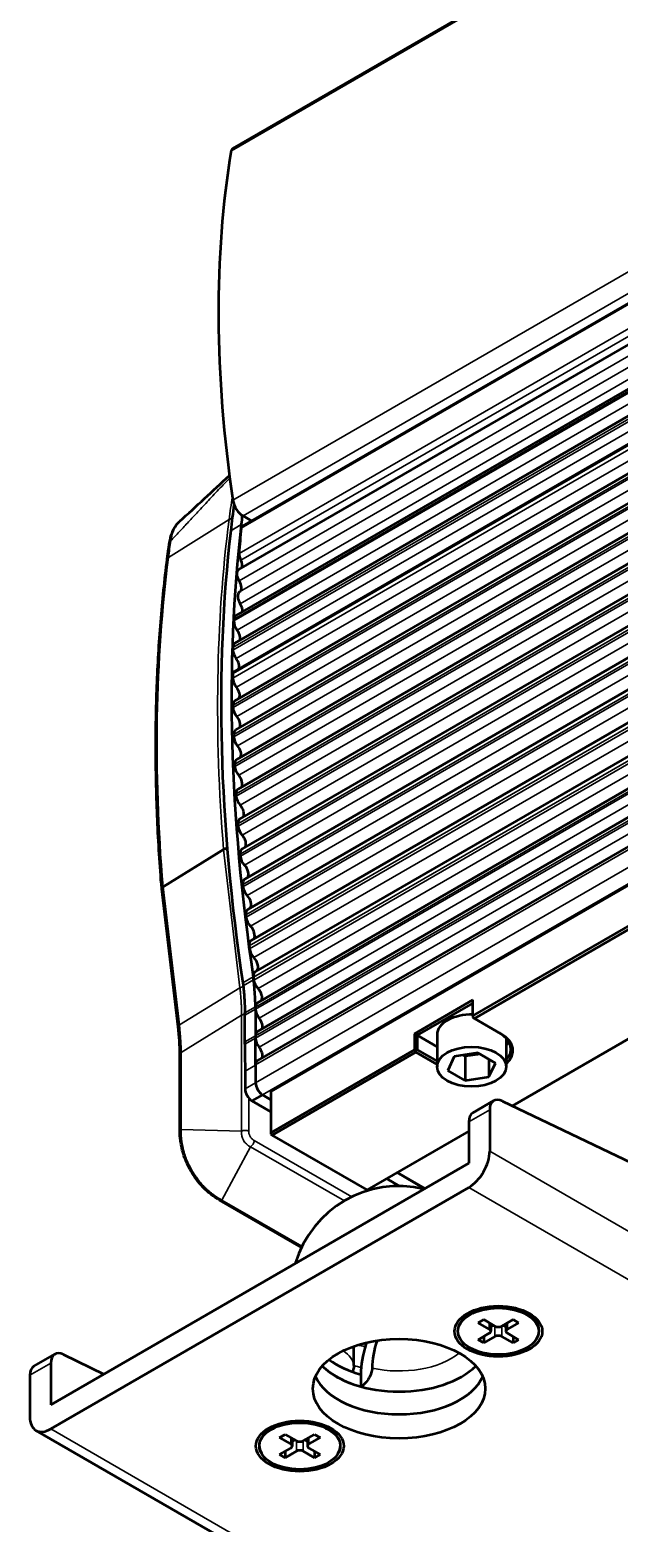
# Model space of a CAD drawing. Header units: millimetres. Extents: x 0 to 3000, y 0 to 3000.
# Drawn here: x 325.4 to 385.2, y 454.2 to 605.7 of the extents above; entities that cross this region are included whole.
import ezdxf

# ---------------------------------------------------------------- set-up
doc = ezdxf.new("R2010")
doc.units = ezdxf.units.MM
doc.layers.add('Visible (ANSI)', color=7, linetype='Continuous', lineweight=50)
doc.layers.add('Visible Narrow (ANSI)', color=7, linetype='Continuous', lineweight=35)

msp = doc.modelspace()

# ---------------------------------------------------------------- linework, layer by layer
at = {"layer": 'Visible (ANSI)'}
for p, q in [((1051.4966, 1000.8767), (345.804, 593.4449)), ((345.9632, 593.633), (1051.6558, 1001.0647)), ((1054.0235, 963.5751), (346.9168, 555.3268)), ((1053.3424, 958.9823), (346.5633, 550.9233)), ((1053.0309, 954.2989), (346.2936, 546.2639)), ((1052.9137, 951.4911), (346.1809, 543.4588)), ((1052.8443, 948.5341), (345.9653, 540.4174)), ((1052.8455, 948.6208), (346.1149, 540.5897)), ((1052.8285, 945.5993), (346.1933, 537.6233)), ((1052.8648, 942.6194), (346.2588, 534.6602)), ((1052.9531, 939.6247), (346.3639, 531.6753)), ((1053.0925, 936.6155), (346.5087, 528.6691)), ((1053.3085, 933.6072), (346.6931, 525.6426)), ((477.5415, 598.0125), (346.9171, 522.5964)), ((480.0989, 596.2717), (347.1807, 519.5313)), ((482.9207, 594.6425), (347.4838, 516.448)), ((484.0386, 591.9596), (347.8296, 513.3193)), ((485.2646, 589.2581), (348.265, 510.1614)), ((487.4296, 587.2078), (348.4845, 506.9877)), ((489.9853, 585.7676), (348.4845, 504.0721)), ((493.187, 584.6663), (348.4845, 501.1222)), ((498.0476, 583.5411), (349.8381, 497.9723)), ((507.8057, 573.5798), (374.3572, 496.5333)), ((347.8688, 555.8765), (347.0214, 556.3658)), ((369.5715, 550.5598), (369.5715, 550.5598)), ((367.4863, 549.3559), (367.4863, 549.3559)), ((372.1826, 549.0523), (372.1826, 549.0523)), ((370.0973, 547.8484), (370.0974, 547.8484)), ((368.0467, 546.6645), (368.0467, 546.6645)), ((359.0717, 544.4977), (359.0717, 544.4977)), ((361.6828, 542.9902), (361.6828, 542.9902)), ((370.3441, 505.6473), (420.973, 534.8779)), ((370.4856, 505.4024), (421.1144, 534.6329)), ((385.039, 529.5055), (385.039, 529.5055)), ((360.801, 523.4678), (360.801, 523.4678)), ((338.8871, 518.7574), (345.0304, 522.5278)), ((340.4133, 504.5549), (338.7529, 518.5596)), ((365.5928, 518.2783), (365.5928, 518.2783)), ((366.6535, 518.8906), (366.6535, 518.8906)), ((363.9491, 517.3292), (363.949, 517.3292)), ((348.0706, 509.5955), (348.1059, 509.2977)), ((347.2012, 505.7326), (347.2012, 505.9531)), ((348.2619, 506.5655), (348.2619, 506.345)), ((348.2619, 506.345), (348.2619, 503.6343)), ((348.2827, 506.5418), (348.2827, 506.3422)), ((370.3441, 507.2803), (364.4045, 503.851)), ((370.3441, 506.9537), (364.6873, 503.6877)), ((370.3441, 505.6473), (370.3441, 507.2803)), ((347.2012, 503.0219), (347.2012, 505.7326)), ((370.3441, 505.6473), (370.3441, 505.484)), ((370.3441, 505.484), (370.4856, 505.4024)), ((373.1726, 503.851), (370.4856, 505.4024)), ((347.2012, 502.7851), (347.2012, 503.0219)), ((348.2619, 503.6343), (348.2619, 503.3975)), ((348.2827, 503.6261), (348.2827, 503.3923)), ((364.4045, 503.851), (364.4045, 502.218)), ((364.4045, 503.851), (364.6873, 503.6877)), ((364.6873, 503.6877), (364.6873, 502.218)), ((366.7027, 502.5241), (364.6873, 503.6877)), ((366.7027, 503.7694), (366.7027, 500.5034)), ((373.7027, 503.4177), (373.7027, 500.5034)), ((340.5929, 493.9496), (340.5929, 501.7312)), ((349.8381, 493.8081), (364.4045, 502.218)), ((349.9795, 493.5632), (364.5459, 501.9731)), ((364.5459, 502.1364), (364.4045, 502.218)), ((364.5459, 502.1364), (364.6873, 502.218)), ((364.5459, 501.9731), (364.5459, 502.1364)), ((364.5459, 501.9731), (366.7027, 500.7278)), ((364.6873, 502.218), (366.7027, 501.0544)), ((368.435, 501.524), (367.7879, 500.1298)), ((370.8498, 501.8976), (368.435, 501.524)), ((369.5557, 501.5587), (369.3662, 501.6681)), ((371.0392, 501.7882), (369.5557, 501.5587)), ((369.5557, 501.5587), (369.5557, 499.1092)), ((370.8498, 501.8976), (372.6175, 500.877)), ((347.2221, 500.0623), (347.2221, 498.2578)), ((348.2827, 500.6763), (348.2827, 498.8702)), ((369.5557, 499.1092), (367.7879, 500.1298)), ((371.9705, 501.2505), (371.9705, 499.4828)), ((371.9705, 499.4828), (372.6175, 500.877)), ((369.5557, 499.1092), (371.9705, 499.4828)), ((348.969, 497.6575), (347.9083, 497.0451)), ((347.9083, 497.0451), (349.8381, 495.931)), ((348.969, 497.6575), (349.8381, 497.1558)), ((348.9898, 497.6455), (349.8381, 497.1558)), ((349.8381, 497.9723), (349.8381, 493.8081)), ((370.3341, 495.835), (372.4554, 497.0597)), ((373.337, 497.0233), (416.5872, 476.2502)), ((372.0412, 496.1441), (372.0412, 491.9302)), ((369.9199, 493.9714), (359.5961, 488.011)), ((369.9199, 494.9194), (369.9199, 490.7054)), ((349.8381, 493.8081), (349.8381, 493.6448)), ((349.8381, 493.6448), (349.9795, 493.5632)), ((359.5961, 488.011), (349.9795, 493.5632)), ((369.9199, 490.7054), (327.4935, 466.2105)), ((362.6367, 489.7665), (365.4651, 488.1335)), ((362.6367, 489.7665), (365.2395, 488.2637)), ((369.9199, 488.2559), (327.4935, 463.761)), ((361.576, 489.1541), (362.8883, 488.3965)), ((365.2395, 488.2637), (365.4651, 488.1335)), ((352.9343, 482.1613), (344.6312, 486.9551)), ((370.3395, 475.7521), (369.5439, 475.1005)), ((375.5106, 475.7521), (376.3063, 475.1005)), ((370.8745, 474.5184), (371.4402, 474.845)), ((372.0058, 473.8652), (370.8745, 474.5184)), ((371.4402, 474.845), (372.5715, 474.1918)), ((372.1523, 474.4338), (372.1523, 473.6611)), ((372.4301, 474.2734), (372.1523, 474.113)), ((373.2786, 474.1918), (374.41, 474.845)), ((373.6979, 474.113), (373.4201, 474.2734)), ((373.6979, 474.4338), (373.6979, 473.6611)), ((374.9757, 474.5184), (373.8443, 473.8652)), ((374.41, 474.845), (374.9757, 474.5184)), ((369.0634, 472.8658), (369.0287, 472.922)), ((370.8745, 472.8037), (372.0058, 473.4569)), ((371.4402, 472.4771), (370.8745, 472.8037)), ((372.5715, 473.1303), (371.4402, 472.4771)), ((371.4402, 473.1303), (371.4402, 472.4771)), ((374.41, 472.4771), (373.2786, 473.1303)), ((373.8443, 473.4569), (374.9757, 472.8037)), ((374.41, 473.1303), (374.41, 472.4771)), ((374.9757, 472.8037), (374.41, 472.4771)), ((376.7868, 472.8658), (376.8215, 472.922)), ((325.7864, 470.1153), (327.9077, 471.3401)), ((328.7892, 471.3036), (332.8974, 469.3305)), ((358.2693, 470.1897), (358.2693, 472.1482)), ((327.4935, 470.4245), (327.4935, 466.2105)), ((325.3722, 469.1998), (325.3722, 464.9858)), ((358.9701, 469.2784), (358.9701, 468.0537)), ((325.9935, 463.6125), (453.2727, 390.1278)), ((350.187, 464.117), (349.3914, 463.4654)), ((355.3581, 464.117), (356.1537, 463.4654)), ((350.7219, 462.8833), (351.2876, 463.2099)), ((351.8533, 462.2301), (350.7219, 462.8833)), ((351.2876, 463.2099), (352.419, 462.5567)), ((351.9998, 462.7988), (351.9998, 462.026)), ((352.2776, 462.6384), (351.9998, 462.478)), ((353.1261, 462.5567), (354.2575, 463.2099)), ((353.5453, 462.478), (353.2675, 462.6384)), ((353.5453, 462.7988), (353.5453, 462.026)), ((354.8232, 462.8833), (353.6918, 462.2301)), ((354.2575, 463.2099), (354.8232, 462.8833)), ((348.9109, 461.2307), (348.8762, 461.2869)), ((350.7219, 461.1687), (351.8533, 461.8219)), ((351.2876, 460.8421), (350.7219, 461.1687)), ((352.419, 461.4953), (351.2876, 460.8421)), ((351.2876, 461.4953), (351.2876, 460.8421)), ((354.2575, 460.8421), (353.1261, 461.4953)), ((353.6918, 461.8219), (354.8232, 461.1687)), ((354.2575, 461.4953), (354.2575, 460.8421)), ((354.8232, 461.1687), (354.2575, 460.8421)), ((356.6342, 461.2307), (356.6689, 461.2869))]:
    msp.add_line(p, q, dxfattribs=at)
msp.add_arc((362.8488, 477.3965), 11, 76.584729, 163.415271, dxfattribs=at)
for centre, major_axis, ratio, start_param, end_param in [((430.786, 527.2514), (61, -105.6551), 0.57735027, 3.75417467, 4.11120854), ((346.4685, 592.7578), (-0.5053, 0.8752), 0.57735027, 0, 0.40875875), ((492.6568, 448.7445), (104.69, -181.3284), 0.57735027, 3.785101, 3.80194799), ((347.0214, 557.5905), (0.75, -1.299), 0.57735027, 4.11120854, 5.49778714), ((493.7175, 449.3569), (-104.69, 181.3284), 0.57735027, 0.65447592, 0.66035533), ((470.3113, 464.889), (88.765, -153.7455), 0.57735027, 3.80194799, 4.114931), ((471.372, 465.5014), (-88.765, 153.7455), 0.57735027, 0.66035533, 0.97333835), ((403.0557, 515.6452), (40, -69.282), 0.57735027, 3.81923524, 3.86072826), ((347.1668, 554.8938), (-0.25, 0.433), 0.57735027, 0, 0.67764258), ((340.0488, 553.6042), (-0.4938, 0.0785), 0.66512982, 6.28251806, 6.28318533), ((347.3169, 552.0971), (0.5, -0.866), 0.57735027, 3.86072826, 4.63869684), ((346.3464, 551.6938), (0.405, -0.7015), 0.57735027, 0.29181404, 1.49378389), ((347.0205, 550.1314), (-0.4572, 0.7919), 0.57735027, 0, 1.66874948), ((347.1568, 547.8286), (-0.4871, 0.8436), 0.57735027, 0.0136275, 1.66243757), ((346.2019, 549.4528), (0.455, -0.7881), 0.57735027, 0.0136275, 1.66874948), ((369.3514, 548.3595), (-2.9972, 0), 0.57735027, 6.05785942, 6.05786694), ((346.3029, 547.136), (0.4572, -0.7919), 0.57735027, 0.6077374, 1.66243757), ((350.45, 546.7036), (0.8249, -1.4287), 0.57735027, 2.52214332, 2.52215099), ((346.7688, 545.2682), (0.4871, -0.8436), 0.57735027, 3.84062023, 4.96007475), ((362.4398, 534.7375), (11.6053, -20.101), 0.57735027, 3.83642757, 3.84501889), ((346.7807, 545.4203), (-0.4871, 0.8436), 0.57735027, 0, 0.69483492), ((350.4501, 546.7034), (1.075, -1.862), 0.57735027, 5.16677414, 5.1667882), ((349.3895, 546.091), (-1.075, 1.8619), 0.57735027, 4.25798971, 4.25800377), ((349.3894, 546.0911), (1.075, -1.862), 0.57735027, 1.11639705, 1.11641112), ((349.3895, 546.091), (-1.0749, 1.8619), 0.57735027, 4.13022128, 4.13023618), ((349.3894, 546.091), (1.075, -1.8619), 0.57735027, 0.98862863, 0.98864352), ((350.45, 546.7034), (0.825, -1.429), 0.57735027, 0.96194017, 0.96196025), ((350.4501, 546.7034), (0.825, -1.4289), 0.57735027, 0.77209202, 0.77211526), ((346.0849, 544.3387), (0.4572, -0.7919), 0.57735027, 0.48226618, 1.8184821), ((350.4501, 546.7033), (1.0749, -1.8619), 0.57735027, 5.29454178, 5.29455668), ((346.623, 542.3797), (0.4572, -0.7919), 0.57735027, 3.92355702, 4.96749643), ((508.6369, 446.6442), (-115.0262, 199.2313), 0.57735027, 0.77220536, 0.77368974), ((346.668, 542.6152), (-0.4871, 0.8436), 0.57735027, 0, 0.76039243), ((345.969, 541.4692), (0.4572, -0.7919), 0.57735027, 0.4206444, 1.82590377), ((346.6019, 539.746), (-0.4871, 0.8436), 0.57735027, 0, 0.39350359), ((508.6369, 446.6442), (-115.0262, 199.2313), 0.57735027, 0.78617216, 0.78891786), ((346.6551, 539.5049), (0.4871, -0.8436), 0.57735027, 3.92889275, 5.01147621), ((346.031, 538.502), (0.4572, -0.7919), 0.57735027, 0.40025509, 1.86988355), ((346.6804, 536.7797), (-0.4871, 0.8436), 0.57735027, 0, 0.79853263), ((508.6369, 446.6442), (-115.0262, 199.2313), 0.57735027, 0.80339683, 0.80455192), ((346.6839, 536.5622), (0.4871, -0.8436), 0.57735027, 3.94188397, 5.02712159), ((346.0783, 535.5375), (0.4572, -0.7919), 0.57735027, 0.37754674, 1.88552894), ((346.7459, 533.8166), (-0.4871, 0.8436), 0.57735027, 0, 0.80902767), ((508.6369, 446.6442), (-115.0262, 199.2313), 0.57735027, 0.81902049, 0.8201872), ((346.7523, 533.5969), (0.4871, -0.8436), 0.57735027, 3.95453313, 5.04276961), ((346.1654, 532.5507), (0.4572, -0.7919), 0.57735027, 0.35486024, 1.90117696), ((346.851, 530.8316), (-0.4871, 0.8436), 0.57735027, 0, 0.8347108), ((508.6369, 446.6442), (115.0262, -199.2313), 0.57735027, 3.97630345, 3.97746138), ((346.8604, 530.6099), (0.4871, -0.8436), 0.57735027, 3.97746138, 5.05842026), ((346.9958, 527.8255), (-0.4871, 0.8436), 0.57735027, 0, 0.85035588), ((346.2923, 529.5423), (0.4572, -0.7919), 0.57735027, 0.33219388, 1.91682761), ((508.6369, 446.6442), (115.0262, -199.2313), 0.57735027, 3.99195412, 3.99311476), ((347.0081, 527.6018), (0.4871, -0.8436), 0.57735027, 3.99311476, 5.07407353), ((347.1802, 524.799), (-0.4871, 0.8436), 0.57735027, 0, 0.86600811), ((346.4591, 526.5131), (0.4572, -0.7919), 0.57735027, 0.30954602, 1.93248088), ((508.6369, 446.6442), (115.0262, -199.2313), 0.57735027, 4.00760749, 4.00877084), ((347.1955, 524.5733), (0.4871, -0.8436), 0.57735027, 4.00877084, 5.08972942), ((347.4042, 521.7528), (-0.4871, 0.8436), 0.57735027, 0, 0.88166308), ((346.6656, 523.4639), (0.4572, -0.7919), 0.57735027, 0.28691499, 1.94813676), ((508.6369, 446.6442), (115.0262, -199.2313), 0.57735027, 4.02326357, 4.02442961), ((347.4225, 521.5252), (0.4871, -0.8436), 0.57735027, 4.02442961, 5.10538792), ((346.9118, 520.3952), (0.4572, -0.7919), 0.57735027, 0.26429922, 1.96379527), ((347.6678, 518.6877), (-0.4871, 0.8436), 0.57735027, 0, 0.89732972), ((508.6369, 446.6442), (115.0262, -199.2313), 0.57735027, 4.03892237, 4.04009109), ((347.689, 518.4582), (0.4871, -0.8436), 0.57735027, 4.04009109, 5.12104915), ((347.1978, 517.308), (0.4572, -0.7919), 0.57735027, 0.24169727, 1.97945649), ((347.9709, 515.6043), (-0.4871, 0.8436), 0.57735027, 0, 0.91299119), ((508.6369, 446.6442), (115.0262, -199.2313), 0.57735027, 4.05458384, 4.05568562), ((347.9951, 515.373), (0.4871, -0.8436), 0.57735027, 4.03930577, 5.15498117), ((347.5463, 514.1799), (0.4572, -0.7919), 0.57735027, 0.24525053, 2.01338851), ((348.3167, 512.4756), (-0.4871, 0.8436), 0.57735027, 0, 0.92879606), ((508.6369, 446.6442), (115.0262, -199.2313), 0.57735027, 4.07038872, 4.07185808), ((348.3509, 512.1839), (0.4871, -0.8436), 0.57735027, 4.07185808, 5.15098013), ((365.8078, 509.1719), (6.2446, -10.816), 0.57735027, 4.01780965, 4.01781129), ((347.897, 510.9958), (0.4572, -0.7919), 0.57735027, 0.13002313, 2.00938747), ((348.7521, 509.3177), (-0.4871, 0.8436), 0.57735027, 0, 0.93141042), ((348.7874, 509.02), (0.4871, -0.8436), 0.57735027, 4.07300307, 5.11846195), ((348.3011, 507.8647), (0.4572, -0.7919), 0.57735027, 0.37393359, 1.99042131), ((348.9715, 506.1441), (-0.4871, 0.8436), 0.57735027, 0, 0.78539816), ((348.9715, 505.9445), (0.4871, -0.8436), 0.57735027, 3.92699082, 5.00431491), ((348.339, 504.9517), (0.4572, -0.7919), 0.57735027, 0.421158, 1.86272226), ((370.2027, 503.7694), (-3.5, 0), 0.57735027, 4.67197188, 6.28318531), ((348.9715, 503.2284), (-0.4871, 0.8436), 0.57735027, 0, 0.78539816), ((348.9715, 502.9946), (0.4871, -0.8436), 0.57735027, 3.92699082, 5.00431491), ((370.2027, 502.2997), (4, 0), 0.57735027, 5.7778248, 7.06858346), ((370.2027, 502.1364), (4.2, 0), 0.57735027, 5.69749976, 7.06858346), ((370.2027, 503.7694), (4, 0), 0.57735027, 5.7778248, 5.95935717), ((348.339, 502.0018), (0.4572, -0.7919), 0.57735027, 0.421158, 1.86272226), ((348.9715, 500.2786), (-0.4871, 0.8436), 0.57735027, 0, 0.78539816), ((348.9898, 498.462), (0.5, -0.866), 0.57735027, 3.92699082, 5.49778714), ((347.9296, 497.8494), (0.5002, -0.8664), 0.57735027, 3.92699082, 5.46779614), ((348.9902, 498.4617), (-0.5002, 0.8664), 0.57735027, 1.4481886, 2.32620349), ((373.4554, 495.3277), (-1, 1.7321), 0.57735027, 5.58163677, 7.06858347), ((371.3341, 494.1029), (-1, 1.7321), 0.57735027, 0, 0.78539816), ((369.9199, 490.7054), (-1.5, -2.5981), 0.57735027, 0.78539816, 2.35619449), ((344.8812, 487.3881), (-0.25, -0.433), 0.57735027, 6.28315969, 6.28318531), ((372.9251, 473.7244), (-4.1368, 0), 0.57735027, 2.79897027, 6.62580769), ((372.9251, 474.3959), (-0.5, 0), 0.57735027, 0.78539816, 2.35619449), ((364.9701, 472.7425), (-3.4369, -5.9529), 0.57735027, 5.03639146, 5.49778714), ((371.6523, 473.6611), (0.5, 0), 0.57735027, 5.49778714, 7.06858347), ((372.9251, 472.9262), (0.5, 0), 0.57735027, 0.78539816, 2.35619449), ((374.1979, 473.6611), (-0.5, 0), 0.57735027, 5.49778714, 7.06858347), ((328.9077, 469.608), (-1, 1.7321), 0.57735027, 5.58163677, 7.06858347), ((364.9701, 472.7425), (-4.2426, -7.3485), 0.57735027, 5.08641903, 5.49778714), ((326.7864, 468.3833), (-1, 1.7321), 0.57735027, 0, 0.78539816), ((362.8488, 472.7425), (9, 0), 0.57735027, 3.66572048, 4.26682773), ((362.8488, 472.7425), (-9, 0), 0.57735027, 0.52412782, 2.61746483), ((362.8488, 473.9673), (-9, 0), 0.57735027, 0.65921752, 1.12523507), ((362.8488, 470.293), (8.75, 0), 0.57735027, 3.38646926, 6.0383087), ((327.4935, 466.2105), (-1.5, -2.5981), 0.57735027, 5.49778714, 7.06858347), ((352.7725, 462.0893), (-4.1368, 0), 0.57735027, 2.79897027, 6.62580769), ((351.4998, 462.026), (0.5, 0), 0.57735027, 5.49778714, 7.06858347), ((352.7725, 462.7608), (-0.5, 0), 0.57735027, 0.78539816, 2.35619449), ((354.0453, 462.026), (-0.5, 0), 0.57735027, 5.49778714, 7.06858347), ((352.7725, 461.2911), (0.5, 0), 0.57735027, 0.78539816, 2.35619449)]:
    msp.add_ellipse(centre, major_axis=major_axis, ratio=ratio, start_param=start_param, end_param=end_param, dxfattribs=at)
for centre, major_axis in [((370.2027, 500.5034), (3.5, 0)), ((372.9251, 473.6611), (-4.45, 0)), ((372.9251, 473.6611), (4.1, 0)), ((362.8488, 467.8435), (-8.75, 0)), ((352.7725, 462.026), (-4.45, 0)), ((352.7725, 462.026), (4.1, 0))]:
    msp.add_ellipse(centre, major_axis=major_axis, ratio=0.57735027, dxfattribs=at)
for points in [[(340.5973, 555.8408), (342.2455, 557.3228), (343.9278, 558.9347), (345.6326, 560.4607)], [(346.9891, 509.0068), (347.0042, 508.9062), (347.0127, 508.8081), (347.0245, 508.7088)], [(348.0851, 509.3212), (348.0733, 509.4205), (348.0649, 509.5185), (348.0498, 509.6192)], [(340.5929, 501.7312), (340.5929, 502.6355), (340.5279, 503.5888), (340.4133, 504.5549)], [(359.5315, 472.5182), (359.5096, 472.4581), (359.4893, 472.3979), (359.4707, 472.3377)]]:
    msp.add_open_spline(points, degree=3, dxfattribs=at)
for points, knots in [([(339.5546, 553.683), (339.6604, 554.3485), (339.8806, 554.9605), (340.3285, 555.567), (340.4344, 555.6875), (340.5496, 555.7966)], [0, 0, 0, 0, 0.260602704, 0.260602704, 0.331599529, 0.331599529, 0.331599529, 0.331599529]), ([(339.3116, 551.9811), (339.3262, 552.0957), (339.3411, 552.2101), (339.3716, 552.4384), (339.3872, 552.5524), (339.419, 552.7797), (339.4352, 552.8932), (339.4683, 553.1196), (339.4852, 553.2326), (339.5196, 553.458), (339.5371, 553.5705), (339.555, 553.6827)], [0.1361259885, 0.1361259885, 0.1361259885, 0.1361259885, 0.142233948, 0.142233948, 0.1483419075, 0.1483419075, 0.154449867, 0.154449867, 0.1605578264, 0.1605578264, 0.1666657859, 0.1666657859, 0.1666657859, 0.1666657859]), ([(338.7524, 518.5643), (338.5616, 520.9174), (338.4163, 523.2496), (338.2169, 527.867), (338.1628, 530.1523), (338.1461, 534.6711), (338.1834, 536.9045), (338.3494, 541.3147), (338.4781, 543.4915), (338.8266, 547.7835), (339.0464, 549.8988), (339.3116, 551.9811)], [6.185285963, 6.185285963, 6.185285963, 6.185285963, 6.232091029, 6.232091029, 6.278896096, 6.278896096, 6.325701162, 6.325701162, 6.372506229, 6.372506229, 6.419311296, 6.419311296, 6.419311296, 6.419311296]), ([(345.3973, 522.6347), (345.3955, 522.6346), (345.3937, 522.6344), (345.3271, 522.6294), (345.2629, 522.6181), (345.143, 522.584), (345.0885, 522.5616), (345.0384, 522.5327), (345.0343, 522.5302), (345.0304, 522.5278)], [-0.118079591, -0.118079591, -0.118079591, -0.118079591, -0.1175406639, -0.1175406639, -0.0980105, -0.0980105, -0.0784832975, -0.0784832975, -0.0767363918, -0.0767363918, -0.0767363918, -0.0767363918]), ([(338.7529, 518.5596), (338.7524, 518.5634), (338.7521, 518.5672), (338.752, 518.5711), (338.7511, 518.6034), (338.7626, 518.6368), (338.7857, 518.6684), (338.8088, 518.7), (338.8435, 518.7298), (338.8871, 518.757)], [0.470268572, 0.470268572, 0.470268572, 0.470268572, 0.5, 0.5, 0.5, 0.75, 0.75, 0.75, 0.999999829, 0.999999829, 0.999999829, 0.999999829]), ([(348.2619, 506.5655), (348.2619, 507.0035), (348.2207, 507.9113), (348.142, 508.8414), (348.0851, 509.3212)], [0, 0, 0, 0, 0.49106824, 1, 1, 1, 1]), ([(347.0245, 508.7088), (347.0814, 508.229), (347.16, 507.2989), (347.2012, 506.3911), (347.2012, 505.9531)], [0, 0, 0, 0, 0.50893176, 1, 1, 1, 1]), ([(348.2828, 500.6884), (348.2825, 501.1359), (348.2515, 502.0525), (348.2619, 502.9457), (348.2619, 503.3975)], [0.005080458, 0.005080458, 0.005080458, 0.005080458, 0.500039604, 1, 1, 1, 1]), ([(347.2012, 502.7851), (347.2012, 502.3333), (347.1908, 501.4356), (347.2221, 500.5141), (347.2221, 500.0623)], [0, 0, 0, 0, 0.4999604, 1, 1, 1, 1]), ([(344.6312, 486.9551), (344.0498, 487.2907), (343.4621, 487.745), (342.4791, 488.7714), (342.0553, 489.3328), (341.4276, 490.4189), (341.1905, 490.9445), (340.8397, 491.9803), (340.7205, 492.5016), (340.6131, 493.3243), (340.5929, 493.6426), (340.5929, 493.9496)], [0, 0, 0, 0, 0.240950494, 0.240950494, 0.447130999, 0.447130999, 0.617272858, 0.617272858, 0.786144764, 0.786144764, 0.896340462, 0.896340462, 0.896340462, 0.896340462]), ([(358.2693, 470.1897), (358.2693, 470.129), (358.264, 470.0663), (358.2291, 469.8536), (358.1771, 469.7014), (358.1013, 469.5529)], [-0.2567428055, -0.2567428055, -0.2567428055, -0.2567428055, -0.2341350918, -0.2341350918, -0.1819258741, -0.1819258741, -0.1819258741, -0.1819258741]), ([(360.1096, 469.9363), (360.1096, 469.7889), (360.0777, 469.5974), (359.9733, 469.2608), (359.8804, 469.0564), (359.6828, 468.7252), (359.5416, 468.5405), (359.2799, 468.2695), (359.1123, 468.1358), (358.9701, 468.0537)], [-0.45823572, -0.45823572, -0.45823572, -0.45823572, -0.40407425, -0.40407425, -0.347441966, -0.347441966, -0.288349067, -0.288349067, -0.228018086, -0.228018086, -0.228018086, -0.228018086])]:
    msp.add_open_spline(points, degree=3, knots=knots, dxfattribs=at)
at = {"layer": 'Visible Narrow (ANSI)'}
for p, q in [((345.9786, 557.9682), (1051.6712, 965.4)), ((346.8153, 555.1406), (1053.922, 963.3889)), ((1052.7139, 963.7976), (347.0214, 556.3658)), ((1053.5356, 960.7015), (346.6113, 552.5585)), ((1053.4167, 959.8507), (346.7814, 551.873)), ((1053.2474, 957.7684), (346.6102, 549.7913)), ((1053.1632, 956.5664), (346.6631, 548.6683)), ((1053.0847, 955.2933), (346.7163, 547.4713)), ((1053.01, 953.8778), (346.0826, 545.733)), ((1053.0175, 954.0303), (346.0947, 545.8883)), ((1052.9584, 952.7112), (346.416, 544.7888)), ((1052.8953, 950.8947), (345.977, 542.7552)), ((1052.9037, 951.176), (345.979, 543.0329)), ((1052.8687, 949.8644), (346.296, 541.9245)), ((1052.8376, 948.0136), (345.9661, 539.9012)), ((1052.829, 946.8831), (346.3332, 538.9876)), ((1052.83, 945.2597), (345.9923, 537.1666)), ((1052.8313, 945.0405), (345.9946, 536.9483)), ((1052.8426, 943.9149), (346.3715, 536.0336)), ((1052.8724, 942.2743), (346.0585, 534.1947)), ((1052.8776, 942.0526), (346.0628, 533.9731)), ((1052.9083, 940.9314), (346.4496, 533.0572)), ((1052.9672, 939.2632), (346.163, 531.1896)), ((1052.9762, 939.0403), (346.1724, 530.967)), ((1053.0253, 937.9329), (346.5674, 530.0592)), ((1053.1131, 936.2446), (346.3084, 528.1707)), ((1053.126, 936.0202), (346.3208, 527.946)), ((1053.1929, 934.9197), (346.7249, 527.0402)), ((1053.3524, 933.2365), (346.4936, 525.1313)), ((1053.3786, 933.016), (346.5089, 524.9047)), ((1053.5053, 931.947), (346.9221, 524.001)), ((477.6673, 597.6755), (346.7186, 522.0722)), ((477.8745, 597.5559), (346.7369, 521.8436)), ((478.8661, 596.9834), (347.1591, 520.9423)), ((480.4654, 596.06), (346.9832, 518.994)), ((480.6757, 595.9386), (347.0046, 518.7636)), ((481.6695, 595.3648), (347.4356, 517.8649)), ((483.2992, 594.4239), (347.2876, 515.8976)), ((483.4999, 594.3081), (347.3105, 515.6791)), ((483.9618, 593.3917), (347.7636, 514.7576)), ((484.1241, 591.5577), (347.6349, 512.7556)), ((484.1994, 591.2883), (347.6693, 512.4626)), ((484.5757, 590.3557), (348.1167, 511.571)), ((485.5125, 588.9476), (348.0706, 509.5955)), ((348.1059, 509.2977), (485.6964, 588.7356)), ((486.4033, 588.0282), (348.5323, 508.4283)), ((487.6891, 587.0281), (348.2827, 506.5418)), ((348.2827, 506.3422), (487.85, 586.9214)), ((488.8026, 586.3522), (348.6453, 505.4323)), ((490.311, 585.6262), (348.2827, 503.6261)), ((348.2827, 503.3923), (490.5469, 585.5286)), ((491.7307, 585.0929), (348.6453, 502.4825)), ((493.5872, 584.5679), (348.2827, 500.6763)), ((348.2827, 498.8702), (495.9598, 584.1316)), ((498.4223, 583.9204), (348.9898, 497.6455)), ((339.4452, 552.1683), (345.589, 556.0045)), ((345.7587, 554.8776), (346.8194, 555.4899)), ((367.2329, 549.2096), (367.2329, 549.2096)), ((346.692, 508.513), (345.0304, 522.5278)), ((338.8871, 518.7566), (340.5479, 504.7492)), ((346.9891, 509.0068), (348.0498, 509.6192)), ((347.0245, 508.7088), (348.0851, 509.3212)), ((340.5479, 504.7492), (346.692, 508.513)), ((347.2012, 505.9531), (348.2619, 506.5655)), ((347.2012, 505.7326), (348.2619, 506.345)), ((346.8689, 505.7306), (340.7272, 501.9281)), ((346.8689, 493.9554), (346.8689, 505.7306)), ((347.2012, 503.0219), (348.2619, 503.6343)), ((347.2012, 502.7851), (348.2619, 503.3975)), ((340.7272, 501.9281), (340.7272, 494.1465)), ((348.2827, 500.6746), (347.2221, 500.0623)), ((347.2221, 498.2578), (348.2827, 498.8701)), ((347.5882, 497.331), (347.5882, 493.9626)), ((372.0412, 496.1441), (369.9199, 494.9194)), ((346.8689, 493.9554), (340.7272, 494.1465)), ((344.8689, 486.9729), (347.7742, 492.3874)), ((357.2942, 486.891), (347.7742, 492.3874)), ((348.1401, 493.0066), (358.0411, 487.2903)), ((372.0412, 491.9302), (499.3204, 418.4455)), ((365.0753, 488.1689), (365.2395, 488.2637)), ((497.1991, 414.7712), (369.9199, 488.2559)), ((344.8689, 486.9729), (352.9934, 482.2823)), ((372.0058, 473.8652), (372.0058, 474.5184)), ((372.5715, 473.1303), (372.5715, 474.1918)), ((373.2786, 474.1918), (373.2786, 473.1303)), ((373.8443, 474.5184), (373.8443, 473.8652)), ((327.4935, 470.4245), (325.3722, 469.1998)), ((327.4935, 463.761), (454.7727, 390.2764)), ((351.8533, 462.2301), (351.8533, 462.8833)), ((352.419, 461.4953), (352.419, 462.5567)), ((353.1261, 462.5567), (353.1261, 461.4953)), ((353.6918, 462.8833), (353.6918, 462.2301))]:
    msp.add_line(p, q, dxfattribs=at)
for centre, major_axis, ratio, start_param, end_param in [((398.0416, 517.4248), (-37.436, 64.841), 0.57735027, 0.60799687, 0.64927217), ((469.7795, 464.6607), (-88.636, 153.522), 0.57735027, 0.64927217, 0.88336199), ((345.9514, 555.7541), (0.496, -0.0632), 0.65035917, 1.75007131, 2.46908462), ((391.6777, 513.7506), (37.2788, -64.5688), 0.57735027, 3.76032501, 3.79086483), ((340.0488, 553.6042), (-0.4938, 0.0785), 0.66512982, 5.6311259, 6.28251803), ((463.4156, 460.9864), (88.4788, -153.2498), 0.57735027, 3.79086483, 4.02491571), ((339.8076, 551.9179), (-0.496, 0.0632), 0.65035917, 5.61067727, 6.28318531), ((366.169, 509.3724), (-4.2369, 7.3384), 0.57735027, 5.94749474, 5.94750037), ((366.1691, 509.3723), (-4.237, 7.3386), 0.57735027, 0.33568494, 0.33569057), ((364.7541, 508.5565), (4.7452, -8.2189), 0.57735027, 3.70963668, 3.70963976), ((365.1023, 508.7563), (4.4958, -7.787), 0.57735027, 3.61543138, 3.61543521), ((365.8218, 509.1716), (-4.487, 7.7718), 0.57735027, 0.46996473, 0.4699686), ((347.0539, 508.3776), (0.4965, 0.0589), 0.48726475, 1.55171491, 2.32805071), ((340.9099, 504.6138), (-0.4965, -0.0589), 0.48726475, 5.46964391, 6.28318531), ((347.2346, 505.5338), (-0.5, 0), 0.57735027, 4.77918151, 5.53269562), ((341.0929, 501.7312), (-0.5, 0), 0.57735027, 5.53269428, 6.28318531), ((341.0929, 493.9496), (-0.5, 0), 0.57735027, 5.53269378, 6.28320496), ((347.2346, 493.7585), (0.5, 0), 0.57735027, 0.78539816, 2.39110555), ((347.7865, 492.8025), (-0.25, -0.433), 0.57735027, 0.75048069, 2.35619449), ((344.8812, 487.3881), (-0.25, -0.433), 0.57735027, 0, 0.75049096), ((353.8332, 469.9868), (4.45, 0), 0.57735027, 0.07905469, 0.7230308), ((362.8488, 477.3965), (-9.8, 0), 0.57735027, 1.12963796, 1.21113636), ((362.8488, 473.9673), (7.5, 0), 0.57735027, 4.33850766, 5.66515036), ((362.8488, 475.192), (9.8, 0), 0.57735027, 4.22615813, 4.30880681), ((362.8488, 472.7425), (9, 0), 0.57735027, 4.26682773, 5.75905748)]:
    msp.add_ellipse(centre, major_axis=major_axis, ratio=ratio, start_param=start_param, end_param=end_param, dxfattribs=at)
for points, knots in [([(345.6649, 560.2137), (345.2119, 559.7546), (344.3445, 558.8538), (343.2013, 557.6319), (342.1641, 556.5087), (341.2369, 555.5041), (340.4118, 554.6236), (339.9185, 554.1075), (339.6878, 553.8661)], [0.004877728, 0.004877728, 0.004877728, 0.004877728, 0.166666667, 0.333333333, 0.5, 0.666666667, 0.833333333, 1, 1, 1, 1]), ([(339.6878, 553.8661), (339.732, 554.1817), (339.7997, 554.472), (339.8907, 554.7307), (339.8958, 554.745), (339.9009, 554.7592), (339.906, 554.7733), (339.9997, 555.029), (340.1159, 555.2534), (340.2517, 555.4476), (340.259, 555.4579), (340.2663, 555.4682), (340.2737, 555.4784), (340.3718, 555.6143), (340.4797, 555.7349), (340.5974, 555.8407)], [0, 0, 0, 0, 0.135380926, 0.135380926, 0.135380926, 0.142857143, 0.142857143, 0.142857143, 0.278476902, 0.278476902, 0.278476902, 0.285714286, 0.285714286, 0.285714286, 0.382225746, 0.382225746, 0.382225746, 0.382225746]), ([(346.8689, 505.7306), (346.8689, 505.8735), (346.8668, 506.0181), (346.8628, 506.1639), (346.8593, 506.2956), (346.8542, 506.4283), (346.848, 506.5618), (346.8424, 506.6827), (346.8359, 506.8043), (346.8286, 506.9264), (346.8251, 506.9849), (346.8215, 507.0436), (346.8177, 507.1024), (346.8143, 507.1549), (346.8107, 507.2074), (346.8071, 507.2601), (346.8001, 507.361), (346.7927, 507.4622), (346.7847, 507.5636), (346.7775, 507.6551), (346.7698, 507.7468), (346.7616, 507.8386), (346.7543, 507.9214), (346.7465, 508.0043), (346.7383, 508.0873), (346.7309, 508.1619), (346.7231, 508.2366), (346.715, 508.3115), (346.7076, 508.3786), (346.7, 508.4458), (346.692, 508.513)], [0, 0, 0, 0, 0.160546389, 0.160546389, 0.160546389, 0.305549618, 0.305549618, 0.305549618, 0.43693882, 0.43693882, 0.43693882, 0.5, 0.5, 0.5, 0.55635831, 0.55635831, 0.55635831, 0.664496353, 0.664496353, 0.664496353, 0.76213178, 0.76213178, 0.76213178, 0.850075708, 0.850075708, 0.850075708, 0.929111114, 0.929111114, 0.929111114, 0.999999896, 0.999999896, 0.999999896, 0.999999896]), ([(340.5479, 504.7492), (340.5704, 504.5598), (340.5902, 504.371), (340.6078, 504.183), (340.6237, 504.0129), (340.6378, 503.8434), (340.6505, 503.6744), (340.6595, 503.5556), (340.6677, 503.437), (340.6753, 503.3188), (340.6775, 503.2859), (340.6795, 503.2529), (340.6816, 503.22), (340.6901, 503.0818), (340.6979, 502.9439), (340.7044, 502.8069), (340.7111, 502.6669), (340.7166, 502.5277), (340.7205, 502.3896), (340.7248, 502.2343), (340.7272, 502.0803), (340.7272, 501.9281)], [0, 0, 0, 0, 0.196810307, 0.196810307, 0.196810307, 0.374856949, 0.374856949, 0.374856949, 0.5, 0.5, 0.5, 0.534899299, 0.534899299, 0.534899299, 0.681530709, 0.681530709, 0.681530709, 0.831422149, 0.831422149, 0.831422149, 0.999999971, 0.999999971, 0.999999971, 0.999999971]), ([(340.7272, 494.1465), (340.7208, 493.9315), (340.7244, 493.7174), (340.7373, 493.5052), (340.7462, 493.3572), (340.7596, 493.2101), (340.7773, 493.0642), (340.7849, 493.0009), (340.7934, 492.9378), (340.8026, 492.875), (340.833, 492.6673), (340.8718, 492.4622), (340.9182, 492.2601), (340.9346, 492.1888), (340.952, 492.1178), (340.9703, 492.0473), (341.0038, 491.9179), (341.0405, 491.7897), (341.0802, 491.663), (341.1415, 491.4671), (341.2099, 491.2745), (341.285, 491.0853), (341.2929, 491.0654), (341.3009, 491.0455), (341.309, 491.0256), (341.3775, 490.8569), (341.4514, 490.691), (341.5305, 490.5279), (341.615, 490.3535), (341.7054, 490.1822), (341.8016, 490.0144), (341.806, 490.0067), (341.8104, 489.9991), (341.8148, 489.9915), (341.9159, 489.8163), (342.0234, 489.6448), (342.1372, 489.4771), (342.2246, 489.3483), (342.3156, 489.2218), (342.4104, 489.0977), (342.439, 489.0602), (342.468, 489.0229), (342.4974, 488.9858), (342.6237, 488.8261), (342.7564, 488.6706), (342.8953, 488.5196), (342.9705, 488.4379), (343.0476, 488.3575), (343.1265, 488.2786), (343.1934, 488.2117), (343.2617, 488.1458), (343.3313, 488.0811), (343.483, 487.9399), (343.641, 487.8039), (343.8056, 487.6738), (343.851, 487.6379), (343.8969, 487.6024), (343.9433, 487.5675), (344.065, 487.4757), (344.1901, 487.3872), (344.3185, 487.3023), (344.4958, 487.1852), (344.6794, 487.0749), (344.8689, 486.9729)], [0, 0, 0, 0, 0.071428571, 0.071428571, 0.071428571, 0.121245661, 0.121245661, 0.121245661, 0.142857143, 0.142857143, 0.142857143, 0.214285714, 0.214285714, 0.214285714, 0.239494137, 0.239494137, 0.239494137, 0.285714286, 0.285714286, 0.285714286, 0.357142857, 0.357142857, 0.357142857, 0.364666986, 0.364666986, 0.364666986, 0.428571429, 0.428571429, 0.428571429, 0.496896642, 0.496896642, 0.496896642, 0.5, 0.5, 0.5, 0.571428571, 0.571428571, 0.571428571, 0.62627173, 0.62627173, 0.62627173, 0.642857143, 0.642857143, 0.642857143, 0.714285714, 0.714285714, 0.714285714, 0.752944963, 0.752944963, 0.752944963, 0.785714286, 0.785714286, 0.785714286, 0.857142857, 0.857142857, 0.857142857, 0.876850518, 0.876850518, 0.876850518, 0.928571429, 0.928571429, 0.928571429, 0.999999964, 0.999999964, 0.999999964, 0.999999964]), ([(347.7742, 492.3874), (347.6819, 492.4251), (347.5929, 492.4731), (347.5086, 492.5314), (347.4874, 492.546), (347.4665, 492.5613), (347.4459, 492.5772), (347.3764, 492.6308), (347.3103, 492.692), (347.2507, 492.7578), (347.2222, 492.7892), (347.1952, 492.8217), (347.17, 492.8548), (347.124, 492.9149), (347.0835, 492.9767), (347.0475, 493.0414), (347.0224, 493.0866), (346.9995, 493.1332), (346.9786, 493.1819), (346.9541, 493.2388), (346.9326, 493.2985), (346.9148, 493.3597), (346.8957, 493.4258), (346.8809, 493.4937), (346.8711, 493.5618), (346.8657, 493.599), (346.8618, 493.6364), (346.8593, 493.6737), (346.8531, 493.7679), (346.8562, 493.8622), (346.8689, 493.9554)], [0.000000256, 0.000000256, 0.000000256, 0.000000256, 0.159855806, 0.159855806, 0.159855806, 0.2, 0.2, 0.2, 0.335339343, 0.335339343, 0.335339343, 0.4, 0.4, 0.4, 0.517729116, 0.517729116, 0.517729116, 0.6, 0.6, 0.6, 0.696165637, 0.696165637, 0.696165637, 0.8, 0.8, 0.8, 0.856787483, 0.856787483, 0.856787483, 0.999999792, 0.999999792, 0.999999792, 0.999999792]), ([(348.1401, 493.0066), (348.0877, 493.0369), (348.0384, 493.0719), (347.9917, 493.1117), (347.9806, 493.1211), (347.9697, 493.1307), (347.9589, 493.1407), (347.9203, 493.1763), (347.8834, 493.2154), (347.8493, 493.2568), (347.8337, 493.2759), (347.8187, 493.2954), (347.8043, 493.3153), (347.7786, 493.3509), (347.7552, 493.3878), (347.7339, 493.4259), (347.7174, 493.4554), (347.7022, 493.4855), (347.6883, 493.5165), (347.6745, 493.5472), (347.6618, 493.5787), (347.6505, 493.6106), (347.6358, 493.6524), (347.6235, 493.6949), (347.6138, 493.7374), (347.6095, 493.7561), (347.6058, 493.7749), (347.6026, 493.7936), (347.593, 493.8497), (347.5882, 493.906), (347.5882, 493.9626)], [0, 0, 0, 0, 0.16173171, 0.16173171, 0.16173171, 0.2, 0.2, 0.2, 0.337062357, 0.337062357, 0.337062357, 0.4, 0.4, 0.4, 0.512844551, 0.512844551, 0.512844551, 0.6, 0.6, 0.6, 0.686560296, 0.686560296, 0.686560296, 0.8, 0.8, 0.8, 0.850091841, 0.850091841, 0.850091841, 0.999999672, 0.999999672, 0.999999672, 0.999999672])]:
    msp.add_open_spline(points, degree=3, knots=knots, dxfattribs=at)

doc.saveas('drawing.dxf')
